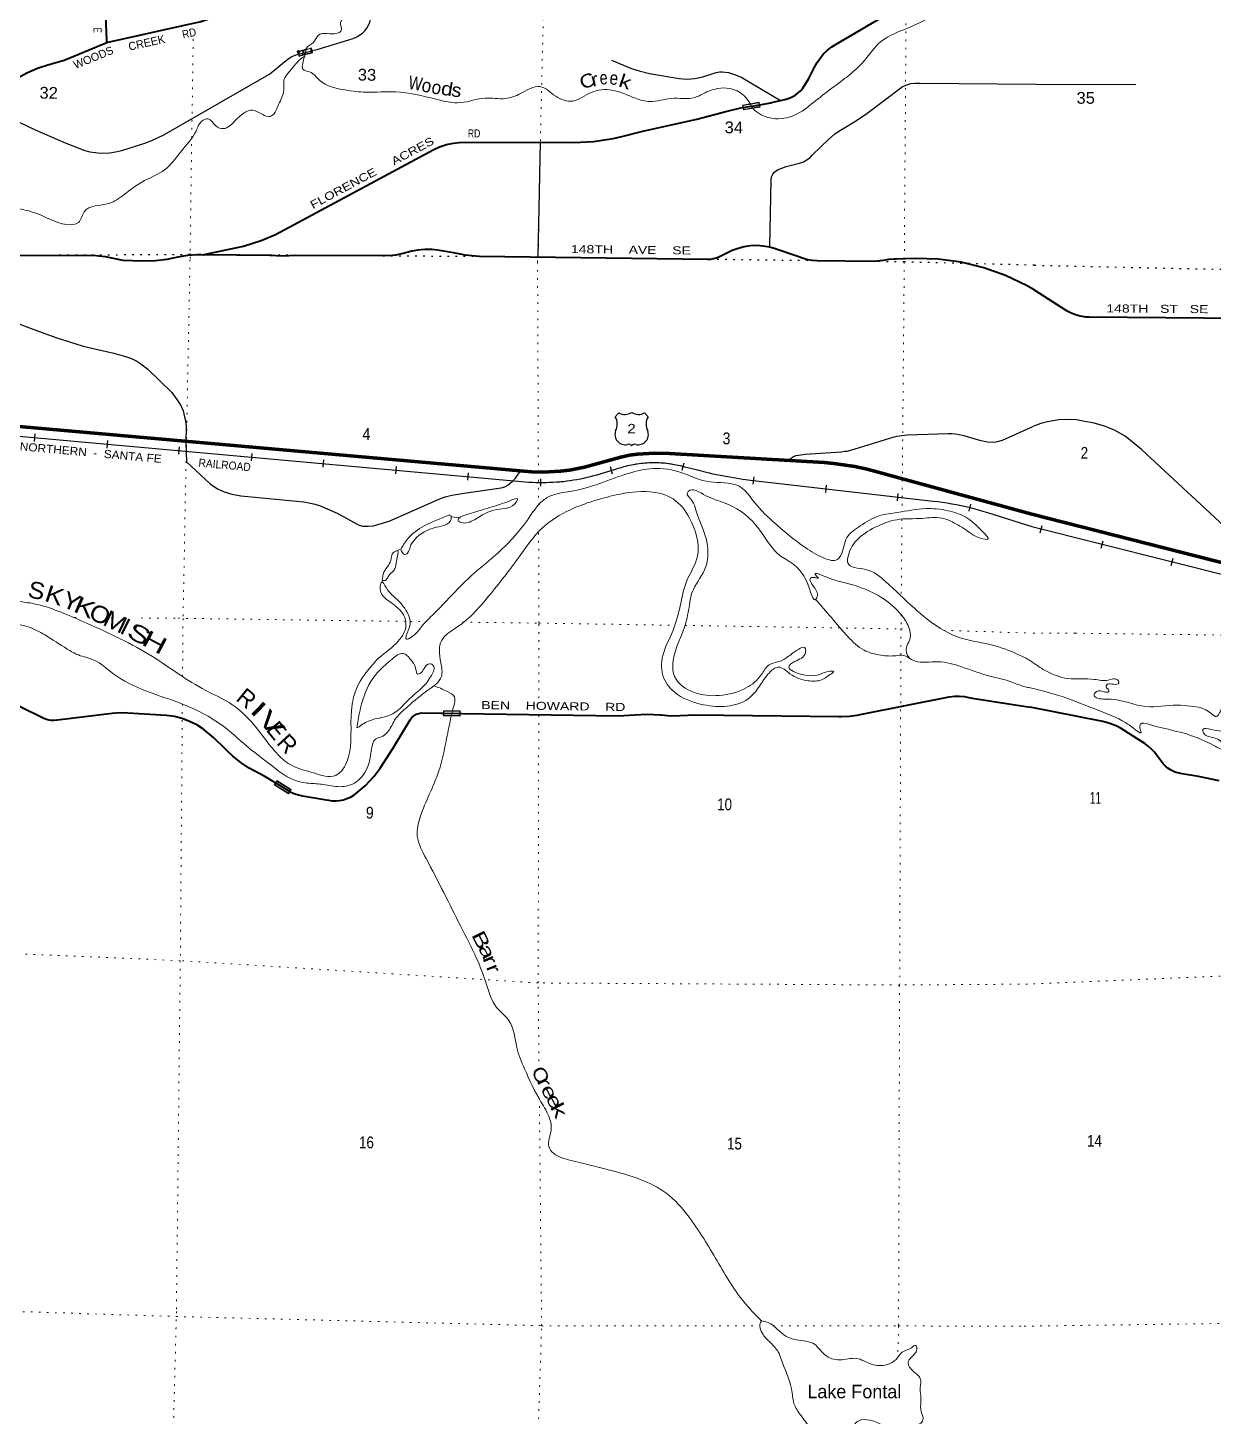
# Model space of a CAD drawing. Header units: feet. Extents: x -248627 to 3, y 0 to 184934.
# Drawn here: x -231241 to -213602, y 117394 to 138053 of the extents above; entities that cross this region are included whole.
import ezdxf
from ezdxf.enums import TextEntityAlignment as Align

# ---------------------------------------------------------------- set-up
doc = ezdxf.new("R2010")
doc.units = ezdxf.units.FT
doc.header["$LTSCALE"] = 80
doc.header["$PDMODE"] = 32
doc.header["$PDSIZE"] = 40
doc.linetypes.add('DOTTED', pattern=[1.5, 0.3, -1.2])
for name, color, linetype, lineweight in [('16', 7, 'Continuous', 25), ('20', 7, 'Continuous', 70), ('26', 7, 'Continuous', 40), ('29', 7, 'Continuous', 25), ('31', 7, 'Continuous', 13), ('34', 7, 'Continuous', 25), ('39', 7, 'Continuous', 13), ('41', 7, 'Continuous', 13), ('6', 7, 'DOTTED', 25), ('61', 7, 'Continuous', 13), ('7', 7, 'DOTTED', 13)]:
    doc.layers.add(name, color=color, linetype=linetype, lineweight=lineweight)
doc.layers.add('27', color=7, linetype='Continuous')

msp = doc.modelspace()

# ---------------------------------------------------------------- linework, layer by layer
at = {"layer": '16'}
for p, q in [((-222498.81, 132265.66), (-222447.5, 132324.42)), ((-222255.74, 132330.39), (-222256.02, 132330.19)), ((-222063.65, 132324.51), (-222012.26, 132265.66))]:
    msp.add_line(p, q, dxfattribs=at)
for centre, radius, start, end in [((-222691.79, 132155.03), 222.05, 332.97043, 29.75871), ((-222356.42, 132482.08), 182.07, 239.97227, 303.45418), ((-222154.64, 132481.58), 181.52, 236.33975, 300.08743), ((-222154.65, 132482.08), 182.07, 236.54582, 236.59441), ((-221819.29, 132155.03), 222.05, 150.24129, 207.02957), ((-222352.6, 132000.13), 151.42, 159.09177, 283.81923), ((-222158.48, 132000.13), 151.42, 256.18077, 20.90823)]:
    msp.add_arc(centre, radius, start, end, dxfattribs=at)
for centre, major_axis, start_param, end_param in [((-222297.26, 131801.31), (-19.56, 51.67), 4.95877769, 6.28318531), ((-222213.81, 131801.31), (19.56, 51.67), 0, 1.32637542)]:
    msp.add_ellipse(centre, major_axis=major_axis, ratio=0.929097, start_param=start_param, end_param=end_param, dxfattribs=at)
at = {"layer": '20'}
for points in [[(-216299.71, 130815.62), (-213111.95, 130002.17), (-212903.87, 129970.06), (-212693.57, 129959.86), (-212483.36, 129971.71), (-212275.54, 130005.47), (-212213.49, 130019.94), (-210485.97, 130422.82), (-210083.39, 130534.33), (-209989.56, 130566.99), (-205103.14, 132435.23)], [(-216299.71, 130815.62), (-218750.95, 131485.36), (-218937.17, 131527.45), (-219249.66, 131570.91), (-219391.21, 131582.17), (-221691.18, 131718.12), (-221913.78, 131725.4), (-222167.71, 131708.74), (-222286.29, 131693.88), (-222418.52, 131665.63), (-222959.01, 131513.84), (-223180.92, 131470.92), (-223316.03, 131453.41), (-223578, 131442.21), (-223745.13, 131447.53), (-233168.82, 132281.05)]]:
    msp.add_lwpolyline(points, dxfattribs=at)
at = {"layer": '26'}
for points in [[(-230065.9, 137831.81), (-230066.95, 137861.12), (-230080.11, 138225.61), (-230081.54, 138262.44), (-230086.82, 138298.92), (-230095.87, 138334.64), (-230108.62, 138369.22), (-230108.83, 138369.71), (-230131.87, 138438.73), (-230148.46, 138513.04), (-230157.2, 138588.68), (-230172.32, 138712.66), (-230200.77, 138836.66)], [(-230065.9, 137831.81), (-230045.9, 137839.99), (-228755.34, 138124.92), (-228683.25, 138142.41), (-228428.42, 138225.73), (-227437.53, 138631.24), (-227378.58, 138656.74), (-227322.61, 138688.27), (-227270.25, 138725.47), (-227222.06, 138767.94), (-227186.66, 138805.96)], [(-220598.21, 136866.29), (-220325.15, 136912.98), (-220184.91, 136937), (-220175.7, 136939.26), (-219976.93, 136984.19), (-219925.3, 136999.87), (-219875.59, 137020.87), (-219828.34, 137046.94), (-219784.08, 137077.81), (-219743.29, 137113.14), (-219706.81, 137152.06), (-219617.5, 137297.12), (-219535.75, 137465.54), (-219497.49, 137535.97), (-219452.08, 137602), (-219400.02, 137662.93), (-219341.87, 137718.08), (-219278.28, 137766.86), (-219213.98, 137806.5), (-218466.43, 138243.77)], [(-233398.42, 136625.28), (-233127.25, 136676.94), (-231912.65, 136908.3), (-231552.91, 137197.97), (-231409.7, 137298.83), (-231256.72, 137384.17), (-231095.67, 137453.06), (-230944.98, 137500.42), (-230701.03, 137572), (-230472.89, 137665.39), (-230065.9, 137831.81)], [(-228628.95, 134676.84), (-228598.14, 134683.36), (-228031.75, 134803.24), (-227769.03, 134886.21), (-227554.12, 134977.74), (-227277.08, 135124.61), (-225210.76, 136236.74), (-225112.68, 136281.05), (-225010.51, 136314.87), (-224905.36, 136337.82), (-224820.19, 136348.15), (-224731.86, 136352.72), (-223116.52, 136347.92), (-222822.19, 136362.03), (-222530.95, 136406.82), (-222403.77, 136436.35), (-222087.44, 136516.25), (-221284.65, 136693.41), (-220856.79, 136804.89), (-220651.8, 136856.48), (-220624.72, 136861.44), (-220598.21, 136866.29)], [(-216267.56, 134154.07), (-216381.55, 134219.06), (-216692.39, 134367.79), (-217017.08, 134483.22), (-217352.05, 134564.08), (-217693.65, 134609.48), (-218038.11, 134618.92), (-218320.17, 134609.96), (-218351.51, 134609.93), (-218432.45, 134603.97), (-218512.33, 134589.58), (-218657.59, 134575.6), (-219493.41, 134584.53), (-219495.23, 134584.56), (-219564.56, 134589.45), (-219633, 134601.56), (-219699.79, 134620.75), (-219799.14, 134654.2), (-220104.03, 134758.98), (-220113.63, 134762.33), (-220204.53, 134788.19), (-220297.64, 134804.42), (-220391.93, 134810.82), (-220486.37, 134807.33), (-220579.93, 134793.99), (-220671.59, 134770.94), (-220760.33, 134738.43), (-220926.54, 134653.23), (-220958.27, 134638.25), (-220998.93, 134623.59), (-221040.89, 134613.25), (-221083.71, 134607.36), (-221126.91, 134605.97), (-224522.05, 134648.27), (-224734.99, 134671.75), (-224778.42, 134679.33), (-224907.98, 134702.28), (-225142.73, 134741.66), (-225226.5, 134751.27), (-225333.83, 134753.5), (-225440.81, 134744.5), (-225546.26, 134724.36), (-225653.12, 134696.16), (-225678.36, 134689.5), (-225703.12, 134684.21), (-225765.93, 134670.81), (-225863.06, 134660.1), (-227256.76, 134664.3), (-227444.19, 134654.47), (-227637.42, 134662.88), (-228628.95, 134676.84)], [(-233342, 134654.87), (-230365.08, 134668.56), (-230225.85, 134666.33), (-230087.61, 134649.55), (-229971.65, 134623.89), (-229849.18, 134598.81), (-229822.37, 134595.08), (-229536.5, 134585.44), (-229342.39, 134588.77), (-229164.71, 134609.79), (-229002.06, 134644.85), (-228858.88, 134668.89), (-228713.97, 134677.83), (-228660.05, 134677.28), (-228628.95, 134676.84)], [(-216267.56, 134154.07), (-215793.26, 133850.18), (-215725.17, 133814.88), (-215653.76, 133786.9), (-215579.82, 133766.53), (-215504.16, 133754), (-215448.63, 133749.89), (-213172.75, 133732.18)], [(-225056.69, 127852.98), (-224780.23, 127849.07), (-222457.26, 127816.17), (-222209.39, 127830.65), (-222024.66, 127840.33), (-221832.89, 127830.65), (-221816.08, 127828.2), (-221674.66, 127815.96), (-221532.73, 127818.56), (-221312.08, 127828.22), (-219171.51, 127806.19), (-219134.25, 127807.57), (-219015.58, 127810.61), (-218897.87, 127826.04), (-218829.08, 127840.97), (-217529.12, 128099.21), (-217453.69, 128108.01), (-217377.75, 128108.87), (-217302.13, 128101.79), (-217262.44, 128094.83), (-217190.31, 128078.69), (-216327.35, 127945.33)], [(-227339.06, 126686.84), (-227662.79, 126882.54), (-227715.16, 126912.11), (-227945.94, 127039.1), (-228072.18, 127119.91), (-228189.28, 127213.48), (-228278.32, 127299.78), (-228307.47, 127331.08), (-228479.68, 127494.46), (-228615.68, 127608.88), (-228624.6, 127615.29), (-228725.31, 127679.2), (-228832.15, 127732.23), (-228943.95, 127773.8), (-229059.48, 127803.45), (-229177.48, 127820.87), (-229750.19, 127856.78), (-229864.34, 127858.84), (-229985.91, 127848.69), (-230797.47, 127751.1), (-230807.6, 127749.61), (-230846.62, 127746.49), (-230885.76, 127747.46), (-230924.58, 127752.52), (-230962.66, 127761.61), (-230999.58, 127774.62), (-231364.05, 127955.93)], [(-213511.47, 126847.95), (-213821.28, 126911.49), (-214095.2, 126958.25), (-214106.28, 126960.46), (-214151.52, 126972.58), (-214195.24, 126989.36), (-214236.96, 127010.62), (-214276.24, 127036.12), (-214312.64, 127065.59), (-214345.75, 127098.7), (-214450.43, 127240.25), (-214475.28, 127272.39), (-214519.58, 127320.62), (-214568.69, 127363.95), (-214622.05, 127401.91), (-214739.72, 127480.13), (-214970.07, 127628.46), (-215038.79, 127662.8), (-215139.96, 127702.5), (-215244.73, 127731.41), (-216327.35, 127945.33)], [(-227339.06, 126686.84), (-227267.82, 126656.71), (-227193.83, 126634.19), (-227153.77, 126625.42), (-226767.47, 126558.76), (-226711.86, 126552.1), (-226655.85, 126551.28), (-226600.07, 126556.32), (-226545.12, 126567.16), (-226491.6, 126583.69), (-226440.11, 126605.73), (-226391.2, 126633.02), (-226369.25, 126647.59), (-226221.34, 126776.25), (-226087.68, 126919.67), (-225996.86, 127037.12), (-225807.7, 127327.41), (-225553.45, 127753.41), (-225542.36, 127771.31), (-225529.47, 127787.96), (-225514.9, 127803.17), (-225498.82, 127816.77), (-225481.41, 127828.61), (-225462.86, 127838.57), (-225443.37, 127846.54), (-225423.15, 127852.42), (-225402.43, 127856.17), (-225384.69, 127857.62), (-225083.2, 127853.35), (-225056.69, 127852.98)]]:
    msp.add_lwpolyline(points, dxfattribs=at)
at = {"layer": '29'}
for p, q in [((-229215.82, 136461.72), (-227688.71, 137335.66)), ((-217963.31, 137230.88), (-216238.1, 137214.32)), ((-216238.1, 137214.32), (-214753.07, 137206.92)), ((-223616.3, 136352.08), (-223652.05, 134640.58)), ((-220200.18, 134792.26), (-220180.12, 135789.07))]:
    msp.add_line(p, q, dxfattribs=at)
for points in [[(-226398.46, 137894.38), (-226346.45, 137916.86), (-226303.66, 137942.33), (-226255.46, 137977.55), (-226223.51, 138007.36), (-226193.72, 138046.92), (-226169.35, 138091.89), (-226150.39, 138134.7), (-226139.12, 138177.97)], [(-227215.1, 137661.95), (-226921.55, 137735.35), (-226398.46, 137894.38)], [(-227215.1, 137661.95), (-227292.64, 137629.1), (-227322.97, 137613.93), (-227370.63, 137581.41), (-227470.29, 137501.21), (-227563.44, 137421.01), (-227641.43, 137364.65), (-227688.71, 137335.66)], [(-222555.33, 137571.21), (-222259.51, 137446.49), (-222145.77, 137410.72), (-221990.87, 137372.79), (-221547.84, 137298.01), (-221436.27, 137290.42), (-221316.04, 137298.01), (-221197.97, 137320.77), (-220998.66, 137385.8), (-220949.91, 137397.72), (-220906.58, 137397.72), (-220816.68, 137385.8), (-220709.44, 137352.2), (-220617.37, 137312.1), (-220029.87, 136968.11)], [(-220180.12, 135789.07), (-220173.25, 135835.95), (-220152.67, 135873.88), (-220123.42, 135909.65), (-220083.34, 135938.91), (-220021.6, 135966.01), (-219957.69, 135986.6), (-219758.38, 136038.62), (-219696.63, 136059.22), (-219651.14, 136087.4), (-219601.31, 136122.08), (-219563.4, 136160.01), (-219320.77, 136394.11), (-219236.27, 136472.15), (-219173.45, 136515.5), (-218948.14, 136649.89), (-218852.81, 136710.58), (-218755.32, 136777.78), (-218228.89, 137174.45), (-218177.97, 137199.39), (-218103.24, 137222.14), (-218041.49, 137229.73), (-217963.31, 137230.88)], [(-231912.65, 136908.3), (-231139.3, 136541.36), (-230685.14, 136342.82)], [(-230685.14, 136342.82), (-230391.71, 136227.73), (-230318.05, 136208.22), (-230235.73, 136195.22), (-230168.57, 136188.71), (-230021.25, 136193.05), (-229936.76, 136206.05), (-229843.6, 136225.56), (-229499.15, 136333.94), (-229392.99, 136377.3), (-229215.82, 136461.72)], [(-232270.73, 133994.5), (-231229.9, 133592.8), (-230825.11, 133445.49)], [(-230825.11, 133445.49), (-230416.7, 133317.75), (-229961.75, 133209.37), (-229785.19, 133162.75), (-229697.45, 133131.33), (-229618.37, 133091.22), (-229559.88, 133054.37), (-229454.81, 132970.93), (-229099.51, 132624.11), (-229021.52, 132524.39), (-228965.19, 132433.35), (-228930.53, 132355.31), (-228908.87, 132264.28), (-228895.87, 132207.91), (-228886.41, 132120.79)], [(-214671.86, 131777.32), (-214914.08, 131973.92), (-215073.35, 132067.84), (-215217.87, 132125.89), (-215375.04, 132169.16), (-215538.55, 132201.88), (-215636.65, 132217.71), (-215736.86, 132222.99), (-215898.25, 132217.71), (-216070.19, 132189.22), (-216166.18, 132164.94), (-216287.15, 132120.45)], [(-228886.41, 132120.79), (-228887.37, 131877.39), (-228880.71, 131594.46), (-228526.36, 131269.33)], [(-219938.28, 131613.47), (-219845.59, 131673.58), (-219807.11, 131689.3), (-219672.79, 131706.64), (-219139.85, 131745.66), (-219082.05, 131750.88), (-219050.51, 131753.78), (-218992.54, 131767.34), (-218351.83, 131965.14), (-218307.95, 131975.43), (-218229.42, 131987.9), (-218156.3, 131997.11), (-217548.07, 132017.17), (-217484.71, 132014.45), (-217405.09, 132004.16), (-217311.39, 131984.1), (-217081.75, 131919.07), (-216958.8, 131893.61), (-216869.44, 131888.72), (-216811.48, 131897.95), (-216739.46, 131919.07), (-216287.15, 132120.45)], [(-214671.86, 131777.32), (-213104.38, 130326.46), (-212901.84, 130151.53)], [(-228526.36, 131269.33), (-228417.1, 131191.28), (-228318.52, 131146.84), (-228202.62, 131111.08), (-228071.55, 131086.15), (-227135.65, 130999.44), (-226989.41, 130970.18), (-226901.68, 130943.08), (-226637.37, 130830.37), (-226338.4, 130665.62), (-226310.24, 130652.62), (-226256.08, 130639.62), (-226173.75, 130635.28), (-226097.93, 130643.95), (-226030.77, 130661.29), (-225866.12, 130713.31), (-225101.37, 131049.3), (-225029.87, 131073.14), (-224930.22, 131099.16), (-224713.58, 131133.83), (-224197.96, 131207.53), (-224142.72, 131221.64), (-224099.39, 131247.65), (-224021.39, 131310.51), (-223982.4, 131353.86), (-223908.74, 131462.24)]]:
    msp.add_lwpolyline(points, dxfattribs=at)
at = {"layer": '29', "linetype": 'DOTTED', "lineweight": 100}
msp.add_arc((-226526.28, 135388.61), 2375.82, 101.77159, 106.79963, dxfattribs=at)
at = {"layer": '31'}
for p, q in [((-227202.32, 137627.54), (-227223.58, 137699.46)), ((-227196.79, 137637.08), (-227213.77, 137694.52)), ((-227024.23, 137742.75), (-227013.2, 137683.85)), ((-227017.87, 137752.25), (-227004.07, 137678.53))]:
    msp.add_line(p, q, dxfattribs=at)
for centre, radius, start, end in [((-226526.28, 135389.54), 2413.32, 101.77158, 106.79962), ((-226526.28, 135389.54), 2405.32, 101.94782, 106.60797), ((-226526.28, 135388.61), 2338.32, 101.77156, 106.7996), ((-226526.28, 135388.61), 2346.32, 101.97745, 106.60504)]:
    msp.add_arc(centre, radius, start, end, dxfattribs=at)
msp.add_point((-227213.77, 137694.52), dxfattribs=at)
at = {"layer": '34', "lineweight": 13}
for p, q in [((-233248.18, 132141.82), (-223784.33, 131293.2)), ((-222711.44, 131419.39), (-222508.76, 131477.96)), ((-220486.49, 131321.93), (-217771.31, 131008.52)), ((-216948.08, 130835.15), (-216308.03, 130631.71)), ((-216308.67, 130630.35), (-213240.25, 129862.61))]:
    msp.add_line(p, q, dxfattribs=at)
at = {"layer": '34'}
for p, q in [((-231143.3, 131899.36), (-231133.42, 132009.53)), ((-230062.08, 131799.79), (-230052.21, 131909.96)), ((-228993.93, 131706.63), (-228984.05, 131816.8)), ((-227912.71, 131607.06), (-227902.83, 131717.22)), ((-226844.55, 131513.89), (-226834.67, 131624.06)), ((-225763.33, 131414.32), (-225753.45, 131524.49)), ((-224695.17, 131321.16), (-224685.3, 131431.33)), ((-222541.11, 131412.92), (-222571.82, 131519.18)), ((-221504.54, 131472.22), (-221475.58, 131578.97)), ((-223608.99, 131230.56), (-223607.81, 131341.16)), ((-220445.71, 131263.37), (-220433.02, 131373.25)), ((-219367.38, 131136.27), (-219354.7, 131246.15)), ((-218301.94, 131015.92), (-218289.26, 131125.8)), ((-217235.24, 130858.55), (-217209.47, 130966.11)), ((-216175.97, 130539.29), (-216149.12, 130646.6)), ((-215267.9, 130312.1), (-215241.05, 130419.41)), ((-214227.12, 130054.38), (-214200.28, 130161.69))]:
    msp.add_line(p, q, dxfattribs=at)
for points in [[(-233248.08, 132142.92), (-223784.25, 131294.3), (-223732.93, 131291.11), (-223681.84, 131289.12), (-223630.67, 131288), (-223579.17, 131287.45), (-223527.89, 131288.09), (-223476.84, 131289.64), (-223425.45, 131291.75), (-223374.29, 131295.05), (-223323.35, 131299.25), (-223272.06, 131304.3), (-223221.29, 131310.28), (-223170.49, 131316.85), (-223119.62, 131324.59), (-223069.27, 131333.24), (-223018.84, 131342.78), (-222968.68, 131352.93), (-222918.44, 131364.24), (-222868.75, 131376.19), (-222818.98, 131389.3), (-222769.74, 131403.04), (-222720.46, 131417.66), (-222711.76, 131420.44), (-222509.1, 131479.01), (-222481.71, 131489.08), (-222454.2, 131498.48), (-222426.51, 131507.41), (-222398.55, 131516.09), (-222370.51, 131524.09), (-222342.47, 131531.55), (-222314.13, 131538.77), (-222285.72, 131545.29), (-222257.3, 131551.3), (-222228.54, 131556.88), (-222199.91, 131561.88), (-222171.18, 131566.58), (-222142.2, 131570.64), (-222113.36, 131574.12), (-222084.36, 131577.12), (-222055.39, 131579.77), (-222026.18, 131581.78), (-221997.17, 131583.36), (-221967.92, 131584.32), (-221938.87, 131584.84), (-221909.65, 131584.9), (-221880.56, 131584.37), (-221851.45, 131583.32), (-221822.39, 131581.89), (-221793.24, 131579.78)], [(-221793.24, 131579.78), (-221764.15, 131577.3), (-221735.18, 131574.22), (-221706.25, 131570.78), (-221677.4, 131566.6), (-221648.59, 131562.04), (-221619.97, 131557.05), (-221591.33, 131551.54), (-221562.84, 131545.44), (-221534.33, 131538.81), (-221506.07, 131531.92), (-221477.88, 131524.27), (-221469.69, 131521.98), (-221294.24, 131479.72), (-221103.42, 131429.52), (-221049.46, 131417.7), (-220937.62, 131394.64), (-220824.8, 131374.1), (-220712.46, 131354.94), (-220599.9, 131337.72), (-220486.36, 131323.02), (-217771.19, 131009.61), (-217701.05, 131001.95), (-217631.46, 130992.73), (-217562, 130982.31), (-217492.22, 130971.04), (-217423.01, 130958.21), (-217354.33, 130944.22), (-217285.33, 130929.38), (-217216.88, 130912.98), (-217148.98, 130895.41), (-217080.79, 130876.61), (-217013.53, 130856.68), (-216947.75, 130836.2), (-216301.49, 130630.79)], [(-216301.49, 130630.71), (-213239.99, 129863.68)]]:
    msp.add_lwpolyline(points, dxfattribs=at)
at = {"layer": '34', "lineweight": 13}
for centre, radius, start, end in [((-223585.37, 134225.64), 2939.17, 266.11849, 287.29778), ((-221923.83, 129914.74), 1669.08, 74.22138, 110.51495), ((-225174.58, 116074.41), 15884.55, 75.15053, 76.51323), ((-219683.53, 137815.68), 6543.2, 257.46464, 262.95108), ((-218185.91, 126998.63), 4031.27, 72.118, 84.09689)]:
    msp.add_arc(centre, radius, start, end, dxfattribs=at)
at = {"layer": '39'}
for p, q in [((-227123.41, 137609.49), (-227099.22, 137734.11)), ((-224932.27, 130773.89), (-224829.18, 130763.31)), ((-225744.4, 130274.98), (-225689.19, 130296.84)), ((-225963.79, 129803.16), (-225957.19, 129825.62))]:
    msp.add_line(p, q, dxfattribs=at)
for points in [[(-227099.22, 137734.11), (-227096.66, 137743.54), (-226996.86, 137831.11), (-226916.88, 137943.13), (-226636.6, 137969.98), (-226581.79, 138003.62), (-226588.2, 138132.84), (-226429.2, 138282.24), (-226423.99, 138374.99), (-226549.34, 138495.57), (-226585.9, 138629.19), (-226546.46, 138721.53), (-226514.02, 138799.26)], [(-220454.83, 136852.28), (-220418.02, 136818.77), (-220159.68, 136704.64), (-219830.78, 136753.1), (-219550.45, 136941.38), (-219275.85, 137153.94), (-218795.36, 137561.74), (-218552.1, 137843.29), (-218100.12, 138067.82), (-217630.23, 138275.98), (-217194.5, 138331.21), (-216924.54, 138338.01), (-216711.62, 138452.45), (-216515.47, 138514.63), (-216353.24, 138601.44), (-216225.32, 138686.84)], [(-233048.47, 135416.8), (-232665, 135398.05), (-232261.19, 135477.88), (-231759.73, 135475.81), (-231454.81, 135381.29), (-231151.68, 135304.96), (-230658.53, 135125.43), (-230486.98, 135153.6), (-230400.32, 135315.99), (-230034.23, 135438.65), (-229811.03, 135569.11), (-229502.23, 135779.24), (-229204.13, 135939.05), (-228971.23, 136198.53), (-228737.58, 136516.52), (-228655.21, 136658.78), (-228558.04, 136697.95), (-228444.6, 136591.64), (-228330.31, 136551.91), (-228153.58, 136670.83), (-227895.81, 136827.1), (-227745.58, 136762.72), (-227635.19, 136733.12), (-227508.05, 136911.16), (-227432.83, 137124.13), (-227428.89, 137275.42), (-227352.82, 137397.58), (-227130.89, 137608.55), (-227146.91, 137435.43), (-227050.74, 137395.92), (-226895.27, 137268.92), (-226516.44, 137127.1), (-226206.69, 137095.08), (-225771.61, 137099.87), (-225166.81, 136989.59), (-224800.92, 136938.73), (-224433.51, 137006.9), (-224137.55, 136999.26), (-223909.03, 137073.15), (-223619.69, 137178.59), (-223385.89, 137034.49), (-223135.08, 136960.82), (-222855.5, 137090.59), (-222550.94, 137125.22), (-222198.03, 137003.89), (-221985.18, 136954.89), (-221666.37, 137001.45), (-221317.78, 137015.36), (-221137.48, 137097.92), (-220802.49, 137150.34), (-220588.32, 137046.84), (-220453.72, 136851.27)], [(-235417.8, 131904.03), (-235136.18, 131921.19), (-234418.82, 131950.8), (-233861.51, 132065.08), (-233473.05, 132046.22), (-233108.21, 131912.64), (-232880.95, 131730.29), (-232805.35, 131499.34), (-232777.19, 131180.18), (-232466.08, 130623.51), (-231885.86, 129849.68), (-231497, 129546.31), (-231265.94, 129503.14), (-231050.99, 129460.17), (-230702.11, 129338.89), (-230359.6, 129191.45), (-229387.11, 128697.36), (-228593.99, 128193.34), (-228245.87, 128011.53), (-227935.04, 127749.46), (-227518.6, 127239.94), (-227309.25, 127073.95), (-226986.39, 126965.09), (-226658.57, 126928.82), (-226575.16, 126994.39), (-226454.92, 127263.31), (-226415.53, 127983.19), (-226325.21, 128274.67), (-226015.93, 128680.52)], [(-236783.6, 130115.14), (-236305.03, 130757.03), (-235927.46, 131147.92), (-235624.85, 131346.02), (-235253.96, 131529.16), (-234379.62, 131708.18), (-234054.86, 131748.62), (-233740.26, 131623.72), (-233289, 131160.18), (-232864.76, 130630.39), (-231986.73, 129519.99), (-231493.27, 129207.28), (-231236.34, 129139.58), (-230988.14, 129019.52), (-230654.48, 128809.64), (-230488.45, 128720.86), (-230251.79, 128643.32), (-229976.38, 128446.25), (-228928.94, 127985.54), (-228295.01, 127632.78), (-227944.39, 127331.89), (-227641.25, 127098.17), (-227283.76, 126861.77), (-227056.81, 126812.6), (-226843.56, 126793.86), (-226602.31, 126760.65), (-226353.68, 126832.28), (-226175.35, 127076.29), (-226125.87, 127323.87), (-226067.64, 127468.45), (-225984.64, 127501.74), (-225893.2, 127565.19), (-225782.1, 127749.48), (-225586.13, 127954.93), (-225286.99, 128197.46), (-225087.05, 128398.82), (-225094.49, 128604.73), (-225116.21, 128796.68), (-225086.3, 128931.51), (-224856.16, 129132.51), (-224352.32, 129632.84), (-223903.82, 130216.58), (-223584.59, 130612.22), (-223166.28, 130881.55), (-222486.78, 131101.28), (-221986.7, 131149.68), (-221639.65, 131042.54), (-221393.56, 130757.05), (-221277.95, 130188.64), (-221437.79, 129815.28), (-221533.14, 129445.16)], [(-226015.93, 128680.52), (-225728.81, 128927.23), (-225630.2, 129079.38), (-225635.61, 129287.28), (-225806.39, 129477.02), (-225975.65, 129628.4), (-225996.36, 129741.65), (-225975.4, 129805.96), (-225907.99, 129722.41), (-225745.1, 129544.88), (-225600.4, 129363.53), (-225549.89, 129217.63), (-225579.78, 129084.82), (-225607.61, 128956.02), (-225528.64, 128989.36), (-225371.45, 129154.93), (-225195.93, 129336.41), (-224693.93, 129850.89), (-224141.95, 130336.51), (-223763.59, 130789.95), (-223589.62, 131007.77), (-223443.51, 131094.77), (-223122.43, 131161.49), (-222675.66, 131293.26), (-222252.9, 131437.43), (-221895.69, 131495.63), (-221441.66, 131407.37), (-221199.13, 131315.63), (-220764.75, 131265.95), (-220624.46, 131211.78), (-220461.61, 131032.23), (-220155.59, 130707.67), (-219669.15, 130318.37), (-219391.2, 130161.63), (-219196.11, 130141.09), (-219147.06, 130197), (-219052.97, 130468.25), (-218853.4, 130641.37), (-218575.57, 130791.34), (-218301.02, 130842.48), (-217879.39, 130897.88), (-217553.51, 130867.68), (-217282.85, 130771.57), (-217031.85, 130554.62), (-216950.66, 130446.69), (-217067.32, 130458.2), (-217231.33, 130546.96), (-217461.13, 130688.99), (-217641.51, 130757.77), (-217931.58, 130753.23), (-218310.46, 130733.63), (-218634.14, 130620.54), (-218910.54, 130424.15), (-219038.66, 130169.44), (-219039.66, 130090.76), (-218773.05, 129992.68), (-218475.28, 129811.49), (-218047.33, 129414.82), (-217660.44, 129115.51), (-217352.11, 128972.53), (-216868.16, 128861.71), (-216539.36, 128744.71), (-216366.92, 128659.69), (-216321, 128632.74)], [(-221533.14, 129445.16), (-221644.62, 129073.22), (-221792.22, 128711.82), (-221780.31, 128382.77), (-221572.01, 128134.06), (-221185.28, 127980.03), (-220833.09, 127959.6), (-220523.59, 128066.81), (-220354.01, 128256.44), (-220210.53, 128452.44), (-220074.48, 128539.56), (-219900.51, 128442.61), (-219629.97, 128336.41), (-219432.43, 128350.14), (-219302.52, 128429.27), (-219249.58, 128475.04), (-219311.98, 128477.82), (-219495.99, 128419.52), (-219673.19, 128421.68), (-219849.73, 128476.29), (-219919.41, 128539.69), (-219831.76, 128621.36), (-219670.99, 128752.57), (-219670.14, 128819.15), (-219860.37, 128746.81), (-220012.74, 128643.74), (-220083.58, 128616.35), (-220211, 128573.51), (-220323.58, 128431.62), (-220549.7, 128230.57), (-220953.92, 128118.46), (-221325.93, 128163.35), (-221616.94, 128400.96), (-221633.66, 128669.53), (-221460.2, 129163.8), (-221395.93, 129465.69), (-221355.27, 129652.85), (-221171.76, 129987.59), (-221136.26, 130402.82), (-221280.05, 130814.19), (-221399.64, 131069.89), (-221431.29, 131114.66), (-221414.72, 131150.78), (-221151.65, 131091.08), (-220881.09, 130986.9), (-220406.01, 130654.23), (-220081.17, 130226.53), (-219651.44, 129811.68), (-219509.7, 129555.71), (-219495.16, 129589.84), (-219557.52, 129754.04), (-219596.43, 129861.46), (-219555.97, 129875.09), (-219477.57, 129864.05), (-219505.4, 129892.63), (-219525.2, 129919.11), (-219314.44, 129864.08), (-219077.67, 129794.61), (-218592.66, 129609.12), (-218263.75, 129342.8), (-218147.13, 129169.86), (-218119.81, 128943.54), (-218167.48, 128837.17), (-218133.14, 128687.44), (-218045.23, 128631.89), (-217696.97, 128619.57), (-217345.48, 128544.67), (-216926.33, 128406.39), (-216599.18, 128317.66), (-216400.42, 128246.37), (-216325.11, 128232.15)], [(-224802.95, 130778.39), (-224614.88, 130838.65), (-224293.42, 130935.63), (-224036.47, 131027.34), (-223955.72, 131042.5), (-223970.38, 130998.28), (-224261.82, 130886.82), (-224596.08, 130733.5), (-224791.97, 130691.49), (-224837.9, 130722.32), (-224802.95, 130778.39)], [(-225689.19, 130296.84), (-225596.78, 130436.96), (-225342.42, 130641.7), (-225024.42, 130783.11), (-224947.72, 130796.3), (-224942.33, 130745.79), (-225161.42, 130621.33), (-225481.95, 130439.6), (-225551.8, 130331.49), (-225589.26, 130237.1), (-225637.84, 130217.52), (-225661.77, 130235.97), (-225689.19, 130296.84)], [(-225966.98, 129834.11), (-225943.34, 129950.85), (-225875.6, 130050.92), (-225833.99, 130155.34), (-225800.61, 130245.73), (-225735.92, 130265.12), (-225736.61, 130210.65), (-225758.37, 130083.79), (-225793.97, 129977.28), (-225857.19, 129915.5), (-225896.27, 129851.41), (-225924.74, 129829.56), (-225966.98, 129834.11)], [(-219514.91, 129543.45), (-219283.66, 129276.52), (-219035.56, 128991.01), (-218798.43, 128792.39), (-218545.63, 128716.67), (-218324.18, 128709.94), (-218213.35, 128714.65), (-218124.56, 128673.82)], [(-226343.44, 127635.25), (-226302.14, 127872.85), (-226135.24, 128326.84), (-225820.83, 128659.98), (-225654.63, 128742.71), (-225521.24, 128622.03), (-225468.28, 128510.41), (-225439, 128437.41), (-225402.63, 128447.06), (-225343.28, 128520.99), (-225259.82, 128590.6), (-225207.77, 128565.75), (-225235.88, 128414.76), (-225366.99, 128240.81), (-225556.43, 128073.62), (-225746.09, 127888.27), (-225930.49, 127799.71), (-226090.06, 127763.32), (-226195.28, 127724.24), (-226282.51, 127674.86), (-226318.66, 127645.62), (-226343.44, 127635.25)], [(-203513.15, 128667.94), (-203529.42, 128611.46), (-203674.39, 128613.81), (-203867.57, 128650.57), (-204044.62, 128695.38), (-204599.9, 128841.95), (-204998.63, 128820.65), (-205308.82, 128783), (-205455.75, 128799.47), (-205631.48, 128610.14), (-205881.57, 128469.41), (-206458.17, 128216.39), (-206831.19, 128039.61), (-206952.24, 127959.14), (-207391.32, 127909.67), (-207755.9, 127862.05), (-207961.6, 127751.5), (-208187.5, 127620.81), (-208401.6, 127393.21), (-208593.92, 127042.44), (-208749.86, 126742.04), (-208857.74, 126348.69), (-209028.87, 125676.95), (-209349.97, 125354.72), (-209610.26, 125167.59), (-210017.09, 125132.18), (-210586.72, 125189.98), (-210862.55, 125196.65), (-211357.2, 125419.79), (-211596, 125686.76), (-211850.51, 126093.03), (-212210.77, 126818.46), (-212449.44, 127131.85), (-212895.62, 127405.34), (-213362.26, 127565.84), (-213631.93, 127612.88), (-213754.75, 127611.13), (-213744.83, 127560.65), (-213585.99, 127485.61), (-213443.35, 127380.33), (-213421.39, 127317.71), (-213572.27, 127362.46), (-214036.8, 127555.25), (-214563.93, 127689.65), (-214682.72, 127691.94), (-214694.94, 127643.52), (-214675.05, 127562.74), (-214789.61, 127631.63), (-214907.02, 127714.32), (-215364.61, 127917.52), (-215921.72, 128124.65), (-216325.11, 128232.15)], [(-211513.72, 127628.29), (-211595.7, 127820.23), (-211750.58, 127873.05), (-211891.32, 127939.98), (-212092.47, 128007.04), (-212255.2, 128128.51), (-212384, 128146.97), (-212605.8, 128040.49), (-212805.41, 127946.07), (-213095.52, 127890.21), (-213337.06, 127914.97), (-213484.08, 127903.19), (-213516.48, 127840.7), (-213552.82, 127806.47), (-213639.26, 127855.1), (-213936.94, 127958.71), (-214138.25, 127973.29), (-214603.42, 127952.14), (-215118.54, 128062.29), (-215317.83, 128076.87), (-215376.11, 128113.33), (-215339.67, 128177.84), (-215206.82, 128167.45), (-215156.46, 128175.41), (-215160.39, 128205.69), (-215196.53, 128240.09), (-215176.27, 128284.45), (-215083.65, 128284.24), (-215007.07, 128306.27), (-215035.11, 128354.77), (-215164, 128346.99), (-215371.35, 128357.55), (-215763.94, 128370.54), (-216103.86, 128490.39), (-216321, 128632.74)], [(-225195.52, 128262.93), (-225003.24, 128179.88), (-224893.54, 128095.81), (-224922.29, 127894.38), (-224939.82, 127810.52)], [(-224939.82, 127810.52), (-225010.23, 127473.73), (-225125.09, 126994.89), (-225401.71, 126308.17), (-225445.58, 126026.21), (-225314.89, 125693.7), (-224798.11, 124682.54), (-224562.51, 124205.49), (-224414.39, 123818.28), (-224265.67, 123477.48), (-224076.95, 123273.4), (-223965.12, 122882.6), (-223850.35, 122564.41), (-223604.9, 122071.09), (-223477.12, 121825.38), (-223453.16, 121651.56), (-223488.46, 121409.85), (-223419.27, 121308.12), (-223158.83, 121200.02), (-222602.72, 121062.09), (-222115.23, 120912.89), (-221747.16, 120716.72), (-221401.31, 120357.37), (-220984.68, 119704.58), (-220555.87, 119059.72), (-220321.4, 118810.69)], [(-220317.35, 118812.66), (-220223.01, 118787.3), (-219959.76, 118584.33), (-219696.82, 118514.54), (-219560.3, 118480.59), (-219381.23, 118308.92), (-219158.67, 118231.55), (-218914.68, 118254.81), (-218686.17, 118169.29), (-218456.67, 118162.46), (-218316.65, 118245.51), (-218228.75, 118347.34), (-218092.96, 118414.3), (-218028.08, 118447.81), (-218016.98, 118371), (-218058.05, 118308.95), (-218139.96, 118203), (-218059.25, 118056.73), (-217965.74, 117966.81), (-217956.98, 117863.8), (-217963.95, 117791.24), (-217951.37, 117672.04), (-217953.59, 117498.53), (-217942.17, 117445.93), (-217921.36, 117340.75), (-218065.62, 117241.62), (-218322.05, 117190.26), (-218706.89, 117334.17), (-218876.17, 117326.15), (-218996.6, 117200.49), (-219153.12, 117087.38), (-219297.12, 117165.81), (-219435.4, 117219.96), (-219572.17, 117233.73), (-219719.33, 117380.81), (-219829.88, 117555.68), (-219879.07, 117804.47), (-220032.57, 118244.21), (-220075.51, 118351.67), (-220192.56, 118490.31), (-220299.81, 118608.65), (-220346.7, 118722.22), (-220339.83, 118786.7), (-220321.4, 118810.69)]]:
    msp.add_spline(points, degree=3, dxfattribs=at)
at = {"layer": '6'}
for points in [[(-216264.04, 134519.66), (-218199.13, 134568.13), (-223652.05, 134640.58), (-228823.47, 134677.32), (-234072.23, 134650.44), (-237440.51, 134684.89)], [(-216264.04, 134519.66), (-213080.03, 134450.04), (-207710.13, 134448.04), (-205219.22, 134455.08)]]:
    msp.add_lwpolyline(points, dxfattribs=at)
at = {"layer": '61'}
for p, q in [((-227321.58, 126719.24), (-227534.27, 126851.29)), ((-227360.07, 126654.27), (-227573.85, 126787.01)), ((-227360.17, 126654.68), (-227320.74, 126718.48))]:
    msp.add_line(p, q, dxfattribs=at)
for points in [[(-220598.21, 136866.29), (-220604.78, 136903.2), (-220358.65, 136947), (-220351.79, 136908.42)], [(-220598.21, 136866.29), (-220591.65, 136829.36), (-220345.51, 136873.16), (-220351.79, 136908.42)], [(-224806.71, 127849.44), (-224806.25, 127887.39), (-225056.24, 127890.42), (-225056.69, 127852.98)], [(-224806.71, 127849.44), (-224807.16, 127812.4), (-225057.14, 127815.43), (-225056.69, 127852.98)], [(-227574.3, 126787.47), (-227556.24, 126816.69), (-227534.87, 126851.27)]]:
    msp.add_lwpolyline(points, dxfattribs=at)
for points in [[(-220585.17, 136838.64), (-220595.49, 136896.73), (-220365.14, 136937.72), (-220354.79, 136879.63)], [(-225049.04, 127823.34), (-225048.34, 127882.32), (-224814.35, 127879.49), (-224815.06, 127820.5)], [(-227563.37, 126789.92), (-227549.43, 126812.48), (-227532.1, 126840.53), (-227331.63, 126716.06), (-227362.91, 126665.45)]]:
    msp.add_lwpolyline(points, close=True, dxfattribs=at)
at = {"layer": '7'}
for p, q in [((-218233.83, 130739.42), (-218244.17, 129598.74)), ((-230546.57, 129278.99), (-230519.67, 129278.77)), ((-225549.48, 129220.06), (-225311.58, 129216.85)), ((-217616.73, 129087.99), (-216316.76, 129045.7)), ((-215655.22, 129044.45), (-216316.76, 129045.7))]:
    msp.add_line(p, q, dxfattribs=at)
for points in [[(-223641.69, 130944.02), (-223655.74, 134566.32), (-223557.58, 138769.53)], [(-218169.6, 138716.54), (-218199.13, 134568.13), (-218232.8, 130852.85)], [(-228779.91, 137881.99), (-228827.16, 134603.06), (-228930.78, 129262.84), (-228937.57, 128414.22)], [(-223637.38, 128076.57), (-223634.9, 129194.31), (-223640.15, 130546.65)], [(-218246.66, 129324.2), (-218248.61, 129108.55), (-218267.84, 123810.02), (-218284.19, 118737.46), (-218295.41, 118268.75)], [(-229553.96, 129270.97), (-229005.04, 129266.53), (-225609.64, 129220.87)], [(-224774.99, 129209.64), (-223634.9, 129194.31), (-221617.22, 129162.19)], [(-221461.11, 129159.7), (-218248.61, 129108.55), (-218125.83, 129104.56)], [(-215655.22, 129044.45), (-213110.3, 129012.48), (-207558.04, 128973.51)], [(-228940.96, 127991.44), (-228971.53, 124172.41), (-229029.3, 118952.69), (-229164.22, 113641.81), (-229173.73, 108157.53), (-229287.35, 103319.62)], [(-223634.96, 122677.93), (-223646.77, 123841.22), (-223637.84, 127868.84)], [(-216367.04, 123823.71), (-218267.84, 123810.02), (-223646.77, 123841.22), (-228971.53, 124172.41), (-234237.29, 124391.9), (-239401.79, 123865.59), (-244755.48, 123981.23), (-245411.86, 123996.6)], [(-185457.44, 123809.19), (-186622.59, 123803.9), (-191829.34, 123823.69), (-197163.28, 123730.73), (-202485.04, 123672.06), (-207620.72, 123895.55), (-213137.42, 123958.42), (-216367.04, 123823.71)], [(-224079.1, 102981.46), (-223888.98, 108163.8), (-223764.35, 113515.52), (-223594.99, 118741.59), (-223629.9, 122179.39)], [(-243756.32, 118619.51), (-239457.19, 118573.56), (-234313.54, 119043.63), (-229032.99, 118878.43), (-223594.99, 118741.59), (-220348.57, 118739.07)], [(-220152.95, 118738.92), (-218284.19, 118737.46), (-216416.04, 118734.84)], [(-216416.04, 118734.84), (-213074.31, 118779.02), (-207672.58, 118645.76), (-202474.28, 118492.77), (-197164.97, 118428.35), (-194676.45, 118463.22)]]:
    msp.add_lwpolyline(points, dxfattribs=at)

# ---------------------------------------------------------------- texts
at = {"layer": '16', "width": 1.2}
msp.add_text(' 2 ', height=140, dxfattribs=at).set_placement((-222256.89, 132018.62), align=Align.CENTER)
at = {"layer": '27'}
for s, rotation, width, p in [('E', 271.356, 0.7, (-230263.87, 138051.7)), ('RD', 12.45, 0.9, (-228928.9, 137891.58)), ('FLORENCE     ACRES', 28.29, 1.25, (-226998.27, 135353.61)), ('RD', 359.83, 0.8, (-224692.86, 136422.27)), ('148TH    AVE    SE', 359.286, 1.3, (-223159.72, 134701.3)), ('148TH   ST   SE', 359.554, 1.3, (-215193.31, 133817.91)), ('BEN    HOWARD    RD', 359.189, 1.3, (-224493.75, 127916.47))]:
    msp.add_text(s, height=120, rotation=rotation, dxfattribs=dict(at, width=width)).set_placement(p)
for s, rotation, p in [('CREEK', 12.45, (-229729.45, 137712.04)), ('WOODS', 22.24, (-230531.39, 137437.37))]:
    msp.add_text(s, height=120, rotation=rotation, dxfattribs=at).set_placement(p)
at = {"layer": '34'}
for s, width, p in [('BURLINGTON   NORTHERN  -  SANTA FE', 1.1, (-232663.38, 131883.74)), ('RAILROAD', 0.95, (-228704.88, 131524.08))]:
    msp.add_text(s, height=120, rotation=354.876, dxfattribs=dict(at, width=width)).set_placement(p)
at = {"layer": '41'}
for s, height, rotation, width, p in [('W', 200, 350.178, 0.8, (-225588.49, 137144.77)), ('o', 200, 349.325, 0.95, (-225393.23, 137108.33)), ('o', 200, 349.155, 0.95, (-225245.56, 137081.2)), ('d', 200, 350.241, 1.15, (-225102.46, 137060.42)), ('s', 200, 352.008, 1.1, (-224946.69, 137035.14)), ('C', 200, 24.739, 1.2, (-222977.79, 137125.14)), ('r', 200, 14.781, 1.2, (-222834.58, 137174.4)), ('e', 200, 3.936, 0.8, (-222726.03, 137206.47)), ('e', 200, 354.153, 0.85, (-222591.52, 137211.97)), ('k', 200, 341.391, 1.3, (-222464.72, 137184.2)), ('S', 250, 348.71, 1.1, (-231254.26, 129582.33)), ('K', 250, 341.993, 1.2, (-231006.4, 129530.44)), ('Y', 250, 338.037, 1.15, (-230755.64, 129448.66)), ('K', 250, 336.559, 1.35, (-230578.91, 129374.35)), ('O', 250, 334.443, 1.15, (-230353.82, 129276.49)), ('M', 250, 334.174, 1.2, (-230143.08, 129175.58)), ('I', 250, 333.602, 1.1, (-229888.34, 129054.4)), ('S', 250, 331.957, 1.5, (-229787.1, 129001.13)), ('H', 250, 331.905, 1.45, (-229563.5, 128882.02)), ('I', 250, 315.833, 1.8, (-227953.45, 127883.74)), ('V', 250, 309.443, 1.7, (-227834.69, 127771.93)), ('B', 200, 296.446, 1.5, (-224644.42, 124556.93)), ('a', 200, 295.879, 1.45, (-224544.51, 124365.15)), ('r', 200, 293.59, 1.45, (-224476.78, 124205.46)), ('r', 200, 291.742, 1.4, (-224426.37, 124079.56)), ('C', 200, 296.037, 1.25, (-223755.56, 122540.52)), ('r', 200, 296.809, 1.55, (-223672.43, 122384.26)), ('e', 200, 296.87, 1.4, (-223614.94, 122268.33)), ('e', 200, 298.015, 1.4, (-223540.77, 122128.34)), ('k', 200, 297.028, 1.6, (-223475.45, 121998.57))]:
    msp.add_text(s, height=height, rotation=rotation, dxfattribs=dict(at, width=width)).set_placement(p)
for s, rotation, p in [('R', 320.911, (-228157.54, 128054.65)), ('E', 309.2, (-227706.71, 127605.75)), ('R', 312.441, (-227549.91, 127405.36))]:
    msp.add_text(s, height=250, rotation=rotation, dxfattribs=at).set_placement(p)
msp.add_text('Lake Fontal', height=200, dxfattribs=at).set_placement((-219641.22, 117662.07))
at = {"layer": '7'}
for s, rotation, width, p in [('33', 359.302, 1.05, (-226331.4, 137267.55)), ('32', 359.302, 1.05, (-231067.64, 136998.9)), ('35', 359.871, 1.05, (-215636.28, 136922.42)), ('34', 359.302, 1.05, (-220873.07, 136484.32)), ('4', 359.302, 0.9, (-226261.59, 131921.99)), ('3', 359.302, 0.9, (-220903.86, 131856.6)), ('2', 359.871, 0.85, (-215574.66, 131640.71)), ('11', 359.871, 0.65, (-215439.28, 126506.81)), ('9', 359.302, 0.9, (-226211.55, 126286.41)), ('10', 359.302, 0.85, (-220984.52, 126412.09)), ('16', 359.302, 0.85, (-226313.61, 121382.91)), ('15', 359.302, 0.85, (-220837.85, 121363.89)), ('14', 359.871, 0.85, (-215479.6, 121404.29))]:
    msp.add_text(s, height=175, rotation=rotation, dxfattribs=dict(at, width=width)).set_placement(p)

doc.saveas('drawing.dxf')
